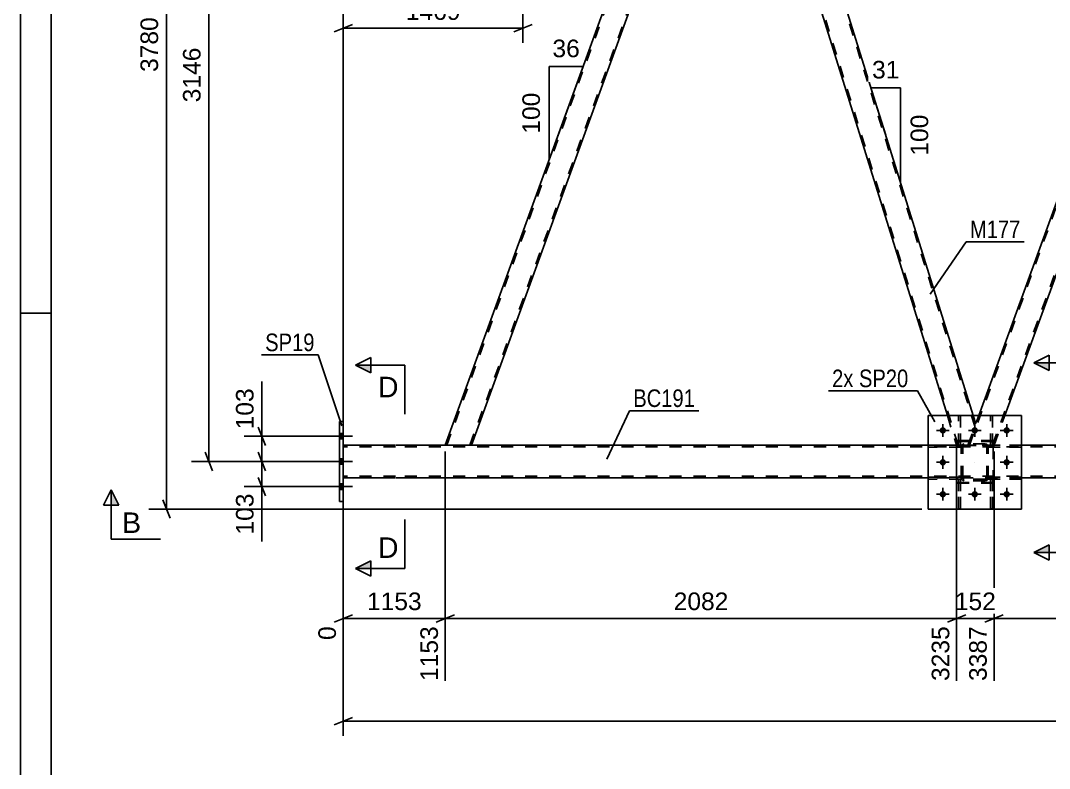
# Model space of a CAD drawing. Header units: millimetres. Extents: x -111 to 730, y -400 to 194.
# Drawn here: x -111.3 to 56.3, y -175.8 to -54.1 of the extents above; entities that cross this region are included whole.
import ezdxf

# ---------------------------------------------------------------- set-up
doc = ezdxf.new("R2010")
doc.units = ezdxf.units.MM
doc.linetypes.add('DXK_LINE_DOT2', pattern=[3.9198, 1.9599, -1.9599])
doc.linetypes.add('DXK_LINE_DOT3', pattern=[5.9187, 2.979, -0.9799, 0.9799, -0.9799])
doc.styles.add('Arial', font='ARIAL.TTF', dxfattribs={"height": 0.2})
doc.styles.add('Arial Narrow', font='ARIALN.TTF', dxfattribs={"height": 0.2})

# ---------------------------------------------------------------- blocks, each defined once
blk = doc.blocks.new('Unknown-203724211-1113')
at = {"color": 5, "linetype": 'Continuous'}
for p, q in [((-111.33, 194.3), (-111.33, -399.7)), ((-106.33, 189.3), (-106.33, -394.7)), ((-106.33, -101.7), (-111.33, -101.7))]:
    blk.add_line(p, q, dxfattribs=at)
blk = doc.blocks.new('Part-203724211-3135 - 2778')
at = {"color": 7, "linetype": 'DXK_LINE_DOT2'}
for p, q in [((51.7, -128.43), (46.3, -128.43)), ((46.3, -128.43), (46.3, -128.75)), ((46.3, -128.75), (51.7, -128.75)), ((46.9, -128.75), (46.9, -128.43)), ((51.7, -128.75), (51.7, -128.43))]:
    blk.add_line(p, q, dxfattribs=at)
blk = doc.blocks.new('Part-203724211-2966 - 2778')
at = {"color": 2, "linetype": 'Continuous'}
for p, q in [((-42.14, -123.22), (1.83, -2.4)), ((-37.89, -123.22), (4.69, -6.25))]:
    blk.add_line(p, q, dxfattribs=at)
at = {"color": 7, "linetype": 'DXK_LINE_DOT2'}
for p, q in [((-41.89, -123.22), (2.23, -2)), ((-38.14, -123.22), (5.98, -2)), ((1.83, -2.4), (1.98, -2)), ((6.23, -2), (1.98, -2)), ((4.69, -6.25), (6.23, -2)), ((-37.89, -123.22), (-42.14, -123.22))]:
    blk.add_line(p, q, dxfattribs=at)
blk = doc.blocks.new('Part-203724211-3111 - 2778')
at = {"color": 2, "linetype": 'Continuous'}
for p, q in [((41.45, -118.4), (41.45, -118.39)), ((41.77, -118.39), (41.45, -118.39)), ((41.77, -118.4), (41.77, -118.39))]:
    blk.add_line(p, q, dxfattribs=at)
at = {"color": 7, "linetype": 'DXK_LINE_DOT2'}
for p, q in [((41.45, -123.24), (41.45, -118.4)), ((41.77, -123.24), (41.77, -118.4)), ((41.45, -122.64), (41.77, -122.64)), ((41.77, -123.24), (41.45, -123.24))]:
    blk.add_line(p, q, dxfattribs=at)
blk = doc.blocks.new('Part-203724211-3011 - 2778')
at = {"color": 2, "linetype": 'Continuous'}
for p, q in [((6.09, -2.4), (4.69, -6.25)), ((43.83, -118.4), (7.68, -2.4)), ((4.69, -6.25), (39.64, -118.4))]:
    blk.add_line(p, q, dxfattribs=at)
at = {"color": 7, "linetype": 'DXK_LINE_DOT2'}
for p, q in [((6.23, -2), (6.09, -2.4)), ((7.55, -2), (6.23, -2)), ((44.12, -120.12), (7.3, -2)), ((7.68, -2.4), (7.55, -2)), ((41.4, -123.23), (4.82, -5.88)), ((39.64, -118.4), (41.15, -123.23)), ((44.25, -119.75), (43.83, -118.4)), ((42.99, -123.23), (44.25, -119.75)), ((41.15, -123.23), (42.99, -123.23))]:
    blk.add_line(p, q, dxfattribs=at)
blk = doc.blocks.new('Part-203724211-3016 - 2778')
at = {"color": 7, "linetype": 'DXK_LINE_DOT2'}
for p, q in [((43.25, -123.22), (87.37, -2)), ((46.99, -123.22), (91.11, -2)), ((86.97, -2.4), (87.11, -2)), ((91.37, -2), (87.11, -2)), ((89.82, -6.25), (91.37, -2)), ((42.99, -123.22), (44.75, -118.4)), ((47.25, -123.22), (49, -118.4)), ((47.25, -123.22), (42.99, -123.22))]:
    blk.add_line(p, q, dxfattribs=at)
at = {"color": 2, "linetype": 'Continuous'}
for p, q in [((44.75, -118.4), (86.97, -2.4)), ((49, -118.4), (89.82, -6.25))]:
    blk.add_line(p, q, dxfattribs=at)
blk = doc.blocks.new('Part-203724211-3061 - 2778')
at = {"color": 2, "linetype": 'Continuous'}
for p, q in [((-59.4, -119.36), (-58.76, -119.36)), ((-59.4, -119.36), (-59.4, -132.36)), ((-58.76, -119.36), (-58.76, -132.36)), ((-59.4, -132.36), (-58.76, -132.36))]:
    blk.add_line(p, q, dxfattribs=at)
blk = doc.blocks.new('Part-203724211-3066 - 2778')
at = {"color": 7, "linetype": 'DXK_LINE_DOT2'}
for p, q in [((36.5, -118.4), (51.7, -118.4)), ((36.5, -118.4), (36.5, -133.6)), ((51.7, -118.4), (51.7, -133.6)), ((36.5, -133.6), (51.7, -133.6))]:
    blk.add_line(p, q, dxfattribs=at)
blk = doc.blocks.new('Part-203724211-3100 - 2778')
at = {"color": 7, "linetype": 'DXK_LINE_DOT2'}
for p, q in [((41.45, -133.59), (41.45, -128.76)), ((41.45, -128.76), (41.77, -128.76)), ((41.77, -128.76), (41.77, -133.59)), ((41.45, -129.36), (41.77, -129.36)), ((41.77, -133.59), (41.45, -133.59))]:
    blk.add_line(p, q, dxfattribs=at)
blk = doc.blocks.new('Part-203724211-3102 - 2778')
at = {"color": 7, "linetype": 'DXK_LINE_DOT2'}
for p, q in [((41.45, -123.24), (41.45, -118.39)), ((41.45, -118.39), (41.77, -118.39)), ((41.77, -118.39), (41.77, -123.24)), ((41.45, -122.64), (41.77, -122.64)), ((41.77, -123.24), (41.45, -123.24))]:
    blk.add_line(p, q, dxfattribs=at)
blk = doc.blocks.new('Part-203724211-3109 - 2778')
at = {"color": 7, "linetype": 'DXK_LINE_DOT2'}
for p, q in [((41.77, -128.76), (41.45, -128.76)), ((41.45, -128.76), (41.45, -133.59)), ((41.77, -133.59), (41.77, -128.76)), ((41.45, -129.36), (41.77, -129.36)), ((41.45, -133.59), (41.77, -133.59))]:
    blk.add_line(p, q, dxfattribs=at)
blk = doc.blocks.new('Part-203724211-3127 - 2778')
at = {"color": 7, "linetype": 'DXK_LINE_DOT2'}
for p, q in [((47.1, -122.46), (41.1, -122.46)), ((41.1, -129.26), (41.1, -122.46)), ((47.1, -129.26), (47.1, -122.46)), ((47.1, -129.26), (41.1, -129.26))]:
    blk.add_line(p, q, dxfattribs=at)
blk = doc.blocks.new('Part-203724211-3128 - 2778')
at = {"color": 7, "linetype": 'DXK_LINE_DOT2'}
for p, q in [((41.9, -123.48), (41.93, -123.29)), ((41.93, -123.29), (41.9, -123.48)), ((41.9, -128.52), (41.9, -123.48)), ((42.14, -123.48), (42.15, -123.38)), ((42.14, -128.52), (42.14, -123.48)), ((42.15, -123.38), (42.21, -123.31)), ((42.19, -123.03), (42.38, -123)), ((42.38, -123), (42.19, -123.03)), ((42.21, -123.31), (42.28, -123.25)), ((42.28, -123.25), (42.38, -123.24)), ((45.82, -123), (42.38, -123)), ((42.38, -123.24), (45.82, -123.24)), ((45.82, -123), (46, -123.03)), ((46, -123.03), (45.82, -123)), ((45.82, -123.24), (45.91, -123.25)), ((45.91, -123.25), (45.99, -123.31)), ((45.99, -123.31), (46.04, -123.38)), ((46.04, -123.38), (46.06, -123.48)), ((46.06, -128.52), (46.06, -123.48)), ((46.26, -123.29), (46.3, -123.48)), ((46.3, -123.48), (46.26, -123.29)), ((46.3, -128.52), (46.3, -123.48)), ((41.93, -128.7), (41.9, -128.52)), ((41.9, -128.52), (41.93, -128.7)), ((42.15, -128.61), (42.14, -128.52)), ((42.21, -128.69), (42.15, -128.61)), ((42.38, -129), (42.19, -128.96)), ((42.19, -128.96), (42.38, -129)), ((42.28, -128.74), (42.21, -128.69)), ((42.38, -128.76), (42.28, -128.74)), ((45.82, -128.76), (42.38, -128.76)), ((45.82, -129), (42.38, -129)), ((45.91, -128.74), (45.82, -128.76)), ((46, -128.96), (45.82, -129)), ((45.82, -129), (46, -128.96)), ((45.99, -128.69), (45.91, -128.74)), ((46.04, -128.61), (45.99, -128.69)), ((46.06, -128.52), (46.04, -128.61)), ((46.3, -128.52), (46.26, -128.7)), ((46.26, -128.7), (46.3, -128.52))]:
    blk.add_line(p, q, dxfattribs=at)
at = {"color": 7, "linetype": 'DXK_LINE_DOT3'}
blk.add_line((44.1, -126), (44.1, -126), dxfattribs=at)
at = {"color": 7, "linetype": 'DXK_LINE_DOT2'}
for centre, start, end in [((42.38, -123.48), 112.5, 157.5), ((42.38, -123.48), 112.5, 157.5), ((45.82, -123.48), 22.5, 67.5), ((45.82, -123.48), 22.5, 67.5), ((42.38, -128.52), 202.5, 247.5), ((42.38, -128.52), 202.5, 247.5), ((45.82, -128.52), 292.5, 337.5), ((45.82, -128.52), 292.5, 337.5)]:
    blk.add_arc(centre, 0.48, start, end, dxfattribs=at)
blk = doc.blocks.new('Part-203724211-3130 - 2778')
at = {"color": 7, "linetype": 'DXK_LINE_DOT2'}
for p, q in [((46.65, -133.59), (46.65, -128.76)), ((46.65, -128.76), (46.97, -128.76)), ((46.97, -128.76), (46.97, -133.59)), ((46.65, -129.36), (46.97, -129.36)), ((46.97, -133.59), (46.65, -133.59))]:
    blk.add_line(p, q, dxfattribs=at)
blk = doc.blocks.new('Part-203724211-3132 - 2778')
at = {"color": 7, "linetype": 'DXK_LINE_DOT2'}
for p, q in [((46.65, -123.24), (46.65, -118.39)), ((46.65, -118.39), (46.97, -118.39)), ((46.97, -118.39), (46.97, -123.24)), ((46.65, -122.64), (46.97, -122.64)), ((46.97, -123.24), (46.65, -123.24))]:
    blk.add_line(p, q, dxfattribs=at)
blk = doc.blocks.new('Part-203724211-3133 - 2778')
at = {"color": 7, "linetype": 'DXK_LINE_DOT2'}
for p, q in [((41.9, -128.43), (36.5, -128.43)), ((36.5, -128.43), (36.5, -128.75)), ((41.9, -128.75), (36.5, -128.75)), ((41.3, -128.75), (41.3, -128.43)), ((41.9, -128.75), (41.9, -128.43))]:
    blk.add_line(p, q, dxfattribs=at)
blk = doc.blocks.new('Part-203724211-3134 - 2778')
at = {"color": 7, "linetype": 'DXK_LINE_DOT2'}
for p, q in [((41.9, -123.23), (36.5, -123.23)), ((36.5, -123.23), (36.5, -123.55)), ((41.9, -123.55), (36.5, -123.55)), ((41.3, -123.55), (41.3, -123.23)), ((41.9, -123.55), (41.9, -123.23))]:
    blk.add_line(p, q, dxfattribs=at)
blk = doc.blocks.new('Part-203724211-3136 - 2778')
at = {"color": 7, "linetype": 'DXK_LINE_DOT2'}
for p, q in [((51.7, -123.23), (46.3, -123.23)), ((46.3, -123.23), (46.3, -123.55)), ((46.3, -123.55), (51.7, -123.55)), ((46.9, -123.55), (46.9, -123.23)), ((51.7, -123.55), (51.7, -123.23))]:
    blk.add_line(p, q, dxfattribs=at)
blk = doc.blocks.new('Part-203724211-3137 - 2778')
at = {"color": 7, "linetype": 'DXK_LINE_DOT2'}
for p, q in [((41.9, -123.48), (41.93, -123.29)), ((41.93, -123.29), (41.9, -123.48)), ((41.9, -128.52), (41.9, -123.48)), ((42.14, -123.48), (42.15, -123.38)), ((42.14, -128.52), (42.14, -123.48)), ((42.15, -123.38), (42.21, -123.31)), ((42.19, -123.03), (42.38, -123)), ((42.38, -123), (42.19, -123.03)), ((42.21, -123.31), (42.28, -123.25)), ((42.28, -123.25), (42.38, -123.24)), ((45.82, -123), (42.38, -123)), ((42.38, -123.24), (45.82, -123.24)), ((45.82, -123), (46, -123.03)), ((46, -123.03), (45.82, -123)), ((45.82, -123.24), (45.91, -123.25)), ((45.91, -123.25), (45.99, -123.31)), ((45.99, -123.31), (46.04, -123.38)), ((46.04, -123.38), (46.06, -123.48)), ((46.06, -128.52), (46.06, -123.48)), ((46.26, -123.29), (46.3, -123.48)), ((46.3, -123.48), (46.26, -123.29)), ((46.3, -128.52), (46.3, -123.48)), ((41.93, -128.7), (41.9, -128.52)), ((41.9, -128.52), (41.93, -128.7)), ((42.15, -128.61), (42.14, -128.52)), ((42.21, -128.69), (42.15, -128.61)), ((42.38, -129), (42.19, -128.96)), ((42.19, -128.96), (42.38, -129)), ((42.28, -128.74), (42.21, -128.69)), ((42.38, -128.76), (42.28, -128.74)), ((45.82, -128.76), (42.38, -128.76)), ((45.82, -129), (42.38, -129)), ((45.91, -128.74), (45.82, -128.76)), ((46, -128.96), (45.82, -129)), ((45.82, -129), (46, -128.96)), ((45.99, -128.69), (45.91, -128.74)), ((46.04, -128.61), (45.99, -128.69)), ((46.06, -128.52), (46.04, -128.61)), ((46.3, -128.52), (46.26, -128.7)), ((46.26, -128.7), (46.3, -128.52))]:
    blk.add_line(p, q, dxfattribs=at)
at = {"color": 7, "linetype": 'DXK_LINE_DOT3'}
blk.add_line((44.1, -126), (44.1, -126), dxfattribs=at)
at = {"color": 7, "linetype": 'DXK_LINE_DOT2'}
for centre, start, end in [((42.38, -123.48), 112.5, 157.5), ((42.38, -123.48), 112.5, 157.5), ((45.82, -123.48), 22.5, 67.5), ((45.82, -123.48), 22.5, 67.5), ((42.38, -128.52), 202.5, 247.5), ((42.38, -128.52), 202.5, 247.5), ((45.82, -128.52), 292.5, 337.5), ((45.82, -128.52), 292.5, 337.5)]:
    blk.add_arc(centre, 0.48, start, end, dxfattribs=at)
blk = doc.blocks.new('Part-203724211-3139 - 2778')
at = {"color": 7, "linetype": 'DXK_LINE_DOT2'}
for p, q in [((46.97, -128.76), (46.65, -128.76)), ((46.65, -128.76), (46.65, -133.59)), ((46.97, -133.59), (46.97, -128.76)), ((46.65, -129.36), (46.97, -129.36)), ((46.65, -133.59), (46.97, -133.59))]:
    blk.add_line(p, q, dxfattribs=at)
blk = doc.blocks.new('Part-203724211-3141 - 2778')
at = {"color": 2, "linetype": 'Continuous'}
for p, q in [((46.65, -118.4), (46.65, -118.39)), ((46.97, -118.39), (46.65, -118.39)), ((46.97, -118.4), (46.97, -118.39))]:
    blk.add_line(p, q, dxfattribs=at)
at = {"color": 7, "linetype": 'DXK_LINE_DOT2'}
for p, q in [((46.65, -123.24), (46.65, -118.4)), ((46.97, -123.24), (46.97, -118.4)), ((46.65, -122.64), (46.97, -122.64)), ((46.97, -123.24), (46.65, -123.24))]:
    blk.add_line(p, q, dxfattribs=at)
blk = doc.blocks.new('Part-203724211-3142 - 2778')
at = {"color": 7, "linetype": 'DXK_LINE_DOT2'}
for p, q in [((41.9, -128.43), (36.5, -128.43)), ((36.5, -128.75), (36.5, -128.43)), ((41.9, -128.75), (36.5, -128.75)), ((41.3, -128.75), (41.3, -128.43)), ((41.9, -128.43), (41.9, -128.75))]:
    blk.add_line(p, q, dxfattribs=at)
blk = doc.blocks.new('Part-203724211-3143 - 2778')
at = {"color": 7, "linetype": 'DXK_LINE_DOT2'}
for p, q in [((41.9, -123.23), (36.5, -123.23)), ((36.5, -123.55), (36.5, -123.23)), ((41.9, -123.55), (36.5, -123.55)), ((41.3, -123.55), (41.3, -123.23)), ((41.9, -123.23), (41.9, -123.55))]:
    blk.add_line(p, q, dxfattribs=at)
blk = doc.blocks.new('Part-203724211-3144 - 2778')
at = {"color": 7, "linetype": 'DXK_LINE_DOT2'}
for p, q in [((46.3, -128.75), (46.3, -128.43)), ((46.3, -128.43), (51.7, -128.43)), ((51.7, -128.75), (46.3, -128.75)), ((46.9, -128.75), (46.9, -128.43)), ((51.7, -128.43), (51.7, -128.75))]:
    blk.add_line(p, q, dxfattribs=at)
blk = doc.blocks.new('Part-203724211-3145 - 2778')
at = {"color": 7, "linetype": 'DXK_LINE_DOT2'}
for p, q in [((46.3, -123.55), (46.3, -123.23)), ((46.3, -123.23), (51.7, -123.23)), ((51.7, -123.55), (46.3, -123.55)), ((46.9, -123.55), (46.9, -123.23)), ((51.7, -123.23), (51.7, -123.55))]:
    blk.add_line(p, q, dxfattribs=at)
blk = doc.blocks.new('Part-203724211-3155 - 2778')
at = {"color": 2, "linetype": 'Continuous'}
for p, q in [((51.7, -118.4), (36.5, -118.4)), ((36.5, -118.4), (36.5, -133.6)), ((51.7, -118.4), (51.7, -133.6)), ((51.7, -133.6), (36.5, -133.6))]:
    blk.add_line(p, q, dxfattribs=at)
blk = doc.blocks.new('Part-203724211-3366 - 2778')
at = {"color": 7, "linetype": 'DXK_LINE_DOT2'}
for p, q in [((47.1, -122.59), (41.1, -122.59)), ((41.1, -129.39), (41.1, -122.59)), ((47.1, -129.39), (47.1, -122.59)), ((47.1, -129.39), (41.1, -129.39))]:
    blk.add_line(p, q, dxfattribs=at)
blk = doc.blocks.new('Part-203724211-3365 - 2778')
at = {"color": 2, "linetype": 'Continuous'}
for p, q in [((-50.24, -123.22), (-58.76, -123.22)), ((36.5, -123.22), (-50.14, -123.22)), ((206.76, -123.22), (51.7, -123.22)), ((-50.24, -128.5), (-58.76, -128.5)), ((36.5, -128.5), (-50.14, -128.5)), ((206.76, -128.5), (51.7, -128.5))]:
    blk.add_line(p, q, dxfattribs=at)
at = {"color": 7, "linetype": 'DXK_LINE_DOT2'}
for p, q in [((-58.76, -128.5), (-58.76, -123.22)), ((-50.24, -123.46), (-58.76, -123.46)), ((623.52, -123.46), (-50.14, -123.46)), ((51.7, -123.22), (36.5, -123.22)), ((-50.24, -128.26), (-58.76, -128.26)), ((623.52, -128.26), (-50.14, -128.26)), ((51.7, -128.5), (36.5, -128.5))]:
    blk.add_line(p, q, dxfattribs=at)
blk = doc.blocks.new('Bolt-203724211-3369 - 2778')
at = {"linetype": 'Continuous'}
for points in [[(-58.76, -122.2), (-58.76, -121.32), (-59.4, -121.32), (-59.4, -122.2)], [(-58.76, -122.2), (-58.76, -121.32), (-59.4, -121.32), (-59.4, -122.2)], [(-58.76, -122.2), (-58.76, -121.32), (-59.4, -121.32), (-59.4, -122.2)], [(-58.76, -126.32), (-58.76, -125.44), (-59.4, -125.44), (-59.4, -126.32)], [(-58.76, -126.32), (-58.76, -125.44), (-59.4, -125.44), (-59.4, -126.32)], [(-58.76, -130.4), (-58.76, -129.52), (-59.4, -129.52), (-59.4, -130.4)], [(-58.76, -130.4), (-58.76, -129.52), (-59.4, -129.52), (-59.4, -130.4)], [(-58.76, -130.4), (-58.76, -129.52), (-59.4, -129.52), (-59.4, -130.4)]]:
    blk.add_hatch(color=1, dxfattribs=at).paths.add_polyline_path(points)
at = {"color": 1, "linetype": 'Continuous'}
for p, q in [((-60.56, -121.76), (-57.24, -121.76)), ((-60.56, -121.76), (-57.24, -121.76)), ((-60.56, -121.76), (-57.24, -121.76)), ((-59.4, -121.32), (-58.76, -121.32)), ((-59.4, -121.32), (-58.76, -121.32)), ((-59.4, -121.32), (-58.76, -121.32)), ((-59.4, -122.2), (-58.76, -122.2)), ((-59.4, -122.2), (-58.76, -122.2)), ((-59.4, -122.2), (-58.76, -122.2)), ((-59.4, -125.44), (-58.76, -125.44)), ((-59.4, -125.44), (-58.76, -125.44)), ((-60.56, -125.88), (-57.24, -125.88)), ((-60.56, -125.88), (-57.24, -125.88)), ((-59.4, -126.32), (-58.76, -126.32)), ((-59.4, -126.32), (-58.76, -126.32)), ((-60.56, -129.96), (-57.24, -129.96)), ((-60.56, -129.96), (-57.24, -129.96)), ((-60.56, -129.96), (-57.24, -129.96)), ((-59.4, -129.52), (-58.76, -129.52)), ((-59.4, -129.52), (-58.76, -129.52)), ((-59.4, -129.52), (-58.76, -129.52)), ((-59.4, -130.4), (-58.76, -130.4)), ((-59.4, -130.4), (-58.76, -130.4)), ((-59.4, -130.4), (-58.76, -130.4))]:
    blk.add_line(p, q, dxfattribs=at)
blk = doc.blocks.new('Bolt-203724211-3370 - 2778')
at = {"color": 1, "linetype": 'Continuous'}
for p, q in [((38.9, -119.76), (38.9, -120.45)), ((44.1, -119.76), (44.1, -120.45)), ((49.3, -119.76), (49.3, -120.45)), ((37.86, -120.8), (38.55, -120.8)), ((38.9, -121.84), (38.9, -121.14)), ((39.94, -120.8), (39.24, -120.8)), ((43.06, -120.8), (43.75, -120.8)), ((44.1, -121.84), (44.1, -121.14)), ((45.14, -120.8), (44.44, -120.8)), ((48.26, -120.8), (48.95, -120.8)), ((49.3, -121.84), (49.3, -121.14)), ((50.34, -120.8), (49.64, -120.8)), ((38.9, -124.96), (38.9, -125.65)), ((49.3, -124.96), (49.3, -125.65)), ((37.86, -126), (38.55, -126)), ((38.9, -127.04), (38.9, -126.34)), ((39.94, -126), (39.24, -126)), ((48.26, -126), (48.95, -126)), ((49.3, -127.04), (49.3, -126.34)), ((50.34, -126), (49.64, -126)), ((38.9, -130.16), (38.9, -130.85)), ((44.1, -130.16), (44.1, -130.85)), ((49.3, -130.16), (49.3, -130.85)), ((37.86, -131.2), (38.55, -131.2)), ((38.9, -132.24), (38.9, -131.54)), ((39.94, -131.2), (39.24, -131.2)), ((43.06, -131.2), (43.75, -131.2)), ((44.1, -132.24), (44.1, -131.54)), ((45.14, -131.2), (44.44, -131.2)), ((48.26, -131.2), (48.95, -131.2)), ((49.3, -132.24), (49.3, -131.54)), ((50.34, -131.2), (49.64, -131.2))]:
    blk.add_line(p, q, dxfattribs=at)
blk = doc.blocks.new('Bolt-203724211-3376 - 2778')
at = {"linetype": 'Continuous'}
for points in [[(39.42, -120.8, -1), (38.38, -120.8, -1)], [(44.62, -120.8, -1), (43.58, -120.8, -1)], [(49.82, -120.8, -1), (48.78, -120.8, -1)], [(39.42, -126, -1), (38.38, -126, -1)], [(49.82, -126, -1), (48.78, -126, -1)], [(39.42, -131.2, -1), (38.38, -131.2, -1)], [(44.62, -131.2, -1), (43.58, -131.2, -1)], [(49.82, -131.2, -1), (48.78, -131.2, -1)]]:
    blk.add_hatch(color=1, dxfattribs=at).paths.add_polyline_path(points)
at = {"color": 1, "linetype": 'Continuous'}
for p, q in [((38.9, -119.76), (38.9, -121.84)), ((44.1, -119.76), (44.1, -121.84)), ((49.3, -119.76), (49.3, -121.84)), ((39.94, -120.8), (37.86, -120.8)), ((45.14, -120.8), (43.06, -120.8)), ((50.34, -120.8), (48.26, -120.8)), ((38.9, -124.96), (38.9, -127.04)), ((49.3, -124.96), (49.3, -127.04)), ((39.94, -126), (37.86, -126)), ((50.34, -126), (48.26, -126)), ((38.9, -130.16), (38.9, -132.24)), ((44.1, -130.16), (44.1, -132.24)), ((49.3, -130.16), (49.3, -132.24)), ((39.94, -131.2), (37.86, -131.2)), ((45.14, -131.2), (43.06, -131.2)), ((50.34, -131.2), (48.26, -131.2))]:
    blk.add_line(p, q, dxfattribs=at)
blk = doc.blocks.new('StraightDimension-203724211-4223 - 2778')
at = {"color": 7, "linetype": 'Continuous'}
for p, q in [((-29.49, -3), (-29.49, -57.71)), ((-58.76, -122.22), (-58.76, -52.46)), ((-57.26, -54.71), (-60.26, -55.91)), ((-30.99, -55.91), (-27.99, -54.71)), ((-58.76, -55.31), (-29.49, -55.31))]:
    blk.add_line(p, q, dxfattribs=at)
at = {"color": 0}
blk.add_wipeout([(-39.08, -54.56), (-39.08, -50.36), (-49.17, -50.36), (-49.17, -54.56)], dxfattribs=at)
at = {"color": 3, "style": 'Arial'}
blk.add_text('1469', height=2.865, dxfattribs=at).set_placement((-48.57, -53.96))
blk = doc.blocks.new('AngleDimension-203724211-12715 - 2778')
at = {"color": 7, "linetype": 'Continuous'}
for p, q in [((29.59, -72.72), (27.19, -65)), ((32.01, -65), (27.19, -65)), ((32.01, -80.46), (27.19, -65)), ((32.01, -80.46), (32.01, -65))]:
    blk.add_line(p, q, dxfattribs=at)
at = {"color": 0}
for points in [[(32.42, -64.1), (32.42, -59.9), (26.77, -59.9), (26.77, -64.1)], [(37.11, -68.79), (32.91, -68.79), (32.91, -76.67), (37.11, -76.67)]]:
    blk.add_wipeout(points, dxfattribs=at)
at = {"color": 3, "style": 'Arial'}
blk.add_text('31', height=2.865, dxfattribs=at).set_placement((27.37, -63.5))
blk.add_text('100', height=2.865, rotation=90.0002, dxfattribs=at).set_placement((36.51, -76.07))
blk = doc.blocks.new('StraightDimension-203724211-3660 - 2778')
at = {"color": 7, "linetype": 'Continuous'}
for p, q in [((-42.14, -124.22), (-42.14, -161.6)), ((-58.76, -129.5), (-58.76, -154.93)), ((-57.26, -150.81), (-60.26, -152.01)), ((-43.64, -152.01), (-40.64, -150.81)), ((-58.76, -151.41), (-42.14, -151.41))]:
    blk.add_line(p, q, dxfattribs=at)
at = {"color": 0}
blk.add_wipeout([(-45.41, -150.66), (-45.41, -146.46), (-55.5, -146.46), (-55.5, -150.66)], dxfattribs=at)
at = {"color": 0, "linetype": 'Continuous'}
for points in [[(-59.36, -152.11), (-63.56, -152.11), (-63.56, -155.53), (-59.36, -155.53)], [(-42.74, -152.11), (-46.94, -152.11), (-46.94, -162.2), (-42.74, -162.2)]]:
    blk.add_wipeout(points, dxfattribs=at)
at = {"color": 3, "style": 'Arial'}
blk.add_text('1153', height=2.865, dxfattribs=at).set_placement((-54.9, -150.06))
at = {"color": 3, "linetype": 'Continuous', "style": 'Arial'}
for s, height, p in [('0', 2.87, (-59.96, -154.93)), ('1153', 2.865, (-43.34, -161.6))]:
    blk.add_text(s, height=height, rotation=90.0002, dxfattribs=at).set_placement(p)
blk = doc.blocks.new('StraightDimension-203724211-4308 - 2778')
at = {"color": 7, "linetype": 'Continuous'}
for p, q in [((-72.63, -120.26), (-71.43, -123.26)), ((-60.4, -121.76), (-74.88, -121.76)), ((-72.03, -125.86), (-72.03, -121.76)), ((-71.43, -127.36), (-72.63, -124.36)), ((-60.08, -125.86), (-74.88, -125.86))]:
    blk.add_line(p, q, dxfattribs=at)
at = {"color": 0}
blk.add_wipeout([(-72.78, -113.36), (-76.98, -113.36), (-76.98, -121.23), (-72.78, -121.23)], dxfattribs=at)
at = {"color": 7, "linetype": 'Continuous'}
blk.add_line((-72.03, -121.76), (-72.03, -112.84), dxfattribs=at)
blk.add_line((-72.03, -121.76), (-72.03, -112.84), dxfattribs=at)
at = {"color": 3, "style": 'Arial'}
blk.add_text('103', height=2.865, rotation=90.0002, dxfattribs=at).set_placement((-73.38, -120.63))
blk = doc.blocks.new('StraightDimension-203724211-4318 - 2778')
at = {"color": 7, "linetype": 'Continuous'}
for p, q in [((-72.63, -124.36), (-71.43, -127.36)), ((-60.08, -125.86), (-74.88, -125.86)), ((-72.03, -129.96), (-72.03, -125.86)), ((-71.43, -131.46), (-72.63, -128.46)), ((-60.4, -129.96), (-74.88, -129.96))]:
    blk.add_line(p, q, dxfattribs=at)
at = {"color": 0}
blk.add_wipeout([(-72.78, -130.49), (-76.98, -130.49), (-76.98, -138.36), (-72.78, -138.36)], dxfattribs=at)
at = {"color": 7, "linetype": 'Continuous'}
blk.add_line((-72.03, -129.96), (-72.03, -138.88), dxfattribs=at)
blk.add_line((-72.03, -129.96), (-72.03, -138.88), dxfattribs=at)
at = {"color": 3, "style": 'Arial'}
blk.add_text('103', height=2.865, rotation=90.0002, dxfattribs=at).set_placement((-73.38, -137.76))
blk = doc.blocks.new('AngleDimension-203724211-3387 - 2778')
at = {"color": 7, "linetype": 'Continuous'}
for p, q in [((-25.23, -61.54), (-19.69, -61.54)), ((-25.23, -76.76), (-19.69, -61.54)), ((-25.23, -76.76), (-25.23, -61.54)), ((-22.52, -69.3), (-19.69, -61.54))]:
    blk.add_line(p, q, dxfattribs=at)
at = {"color": 0}
for points in [[(-19.64, -60.64), (-19.64, -56.44), (-25.29, -56.44), (-25.29, -60.64)], [(-26.13, -65.22), (-30.33, -65.22), (-30.33, -73.09), (-26.13, -73.09)]]:
    blk.add_wipeout(points, dxfattribs=at)
at = {"color": 3, "style": 'Arial'}
blk.add_text('36', height=2.865, dxfattribs=at).set_placement((-24.69, -60.04))
blk.add_text('100', height=2.865, rotation=90.0002, dxfattribs=at).set_placement((-26.73, -72.49))
blk = doc.blocks.new('StraightDimension-203724211-4608 - 2778')
at = {"color": 7, "linetype": 'Continuous'}
for p, q in [((-86.98, 16.1), (-88.18, 19.1)), ((-27.5, 17.6), (-90.43, 17.6)), ((-87.58, -133.6), (-87.58, 17.6)), ((-88.18, -132.1), (-86.98, -135.1)), ((35.5, -133.6), (-90.43, -133.6))]:
    blk.add_line(p, q, dxfattribs=at)
at = {"color": 0}
blk.add_wipeout([(-88.33, -52.95), (-92.53, -52.95), (-92.53, -63.04), (-88.33, -63.04)], dxfattribs=at)
at = {"color": 3, "style": 'Arial'}
blk.add_text('3780', height=2.865, rotation=90.0002, dxfattribs=at).set_placement((-88.93, -62.44))
blk = doc.blocks.new('StraightDimension-203724211-3609 - 2778')
at = {"color": 7, "linetype": 'Continuous'}
for p, q in [((47.25, -124.22), (47.25, -161.6)), ((126.28, -124.22), (126.28, -161.6)), ((48.75, -150.81), (45.75, -152.01)), ((124.78, -152.01), (127.78, -150.81)), ((47.25, -151.41), (126.28, -151.41))]:
    blk.add_line(p, q, dxfattribs=at)
at = {"color": 0}
blk.add_wipeout([(91.81, -150.66), (91.81, -146.46), (81.72, -146.46), (81.72, -150.66)], dxfattribs=at)
at = {"color": 0, "linetype": 'Continuous'}
blk.add_wipeout([(125.68, -152.11), (121.48, -152.11), (121.48, -162.2), (125.68, -162.2)], dxfattribs=at)
at = {"color": 3, "style": 'Arial'}
blk.add_text('1976', height=2.865, dxfattribs=at).set_placement((82.32, -150.06))
at = {"color": 3, "linetype": 'Continuous', "style": 'Arial'}
blk.add_text('5363', height=2.865, rotation=90.0002, dxfattribs=at).set_placement((125.08, -161.6))
blk = doc.blocks.new('StraightDimension-203724211-3627 - 2778')
at = {"color": 7, "linetype": 'Continuous'}
for p, q in [((41.15, -124.23), (41.15, -161.6)), ((47.25, -124.22), (47.25, -161.6)), ((39.65, -152.01), (42.65, -150.81)), ((48.75, -150.81), (45.75, -152.01)), ((41.15, -151.41), (47.25, -151.41))]:
    blk.add_line(p, q, dxfattribs=at)
at = {"color": 0}
blk.add_wipeout([(48.13, -150.66), (48.13, -146.46), (40.26, -146.46), (40.26, -150.66)], dxfattribs=at)
at = {"color": 0, "linetype": 'Continuous'}
blk.add_wipeout([(46.65, -152.11), (42.45, -152.11), (42.45, -162.2), (46.65, -162.2)], dxfattribs=at)
at = {"color": 3, "style": 'Arial'}
blk.add_text('152', height=2.865, dxfattribs=at).set_placement((40.86, -150.06))
at = {"color": 3, "linetype": 'Continuous', "style": 'Arial'}
blk.add_text('3387', height=2.865, rotation=90.0002, dxfattribs=at).set_placement((46.05, -161.6))
blk = doc.blocks.new('StraightDimension-203724211-3645 - 2778')
at = {"color": 7, "linetype": 'Continuous'}
for p, q in [((-42.14, -124.22), (-42.14, -161.6)), ((41.15, -124.23), (41.15, -161.6)), ((-40.64, -150.81), (-43.64, -152.01)), ((39.65, -152.01), (42.65, -150.81)), ((-42.14, -151.41), (41.15, -151.41))]:
    blk.add_line(p, q, dxfattribs=at)
at = {"color": 0}
blk.add_wipeout([(4.55, -150.66), (4.55, -146.46), (-5.54, -146.46), (-5.54, -150.66)], dxfattribs=at)
at = {"color": 0, "linetype": 'Continuous'}
blk.add_wipeout([(40.55, -152.11), (36.35, -152.11), (36.35, -162.2), (40.55, -162.2)], dxfattribs=at)
at = {"color": 3, "style": 'Arial'}
blk.add_text('2082', height=2.865, dxfattribs=at).set_placement((-4.94, -150.06))
at = {"color": 3, "linetype": 'Continuous', "style": 'Arial'}
blk.add_text('3235', height=2.865, rotation=90.0002, dxfattribs=at).set_placement((39.95, -161.6))
blk = doc.blocks.new('StraightDimension-203724211-3818 - 2778')
at = {"color": 7, "linetype": 'Continuous'}
for p, q in [((-58.76, -133.36), (-58.76, -170.52)), ((-57.26, -167.52), (-60.26, -168.72)), ((-58.76, -168.12), (667.81, -168.12))]:
    blk.add_line(p, q, dxfattribs=at)
blk = doc.blocks.new('StraightDimension-203724211-4569 - 2778')
at = {"color": 7, "linetype": 'Continuous'}
for p, q in [((-80.06, -1.5), (-81.26, 1.5)), ((-31.13, 0), (-83.51, 0)), ((-80.66, -125.86), (-80.66, 0)), ((-81.26, -124.36), (-80.06, -127.36)), ((-60.4, -125.86), (-83.51, -125.86))]:
    blk.add_line(p, q, dxfattribs=at)
at = {"color": 0}
blk.add_wipeout([(-81.41, -57.88), (-85.61, -57.88), (-85.61, -67.98), (-81.41, -67.98)], dxfattribs=at)
at = {"color": 3, "style": 'Arial'}
blk.add_text('3146', height=2.865, rotation=90.0002, dxfattribs=at).set_placement((-82.01, -67.38))
blk = doc.blocks.new('SectionMark-203724211-4625 - 2778')
at = {"linetype": 'Continuous'}
for points in [[(56.2, -109.78), (56.2, -111.03), (53.7, -109.78)], [(56.2, -139.44), (56.2, -140.69), (53.7, -140.69)]]:
    blk.add_hatch(color=6, dxfattribs=at).paths.add_polyline_path(points)
at = {"color": 6, "linetype": 'Continuous'}
for p, q in [((53.7, -109.78), (56.2, -108.53)), ((56.2, -111.03), (56.2, -108.53)), ((61.7, -109.78), (53.7, -109.78)), ((53.7, -109.78), (56.2, -111.03)), ((61.7, -109.78), (61.7, -117.78)), ((61.7, -140.69), (61.7, -132.69)), ((53.7, -140.69), (56.2, -139.44)), ((61.7, -140.69), (53.7, -140.69)), ((56.2, -141.94), (53.7, -140.69)), ((56.2, -139.44), (56.2, -141.94))]:
    blk.add_line(p, q, dxfattribs=at)
at = {"color": 0, "linetype": 'Continuous'}
for points in [[(60.7, -115.03), (60.7, -111.53), (57.59, -111.53), (57.59, -115.03)], [(60.7, -138.94), (60.7, -135.44), (57.59, -135.44), (57.59, -138.94)]]:
    blk.add_wipeout(points, dxfattribs=at)
at = {"color": 3, "linetype": 'Continuous', "style": 'Arial'}
for p in [(57.59, -115.03), (57.59, -138.94)]:
    blk.add_text('E', height=3.34, dxfattribs=at).set_placement(p)
blk = doc.blocks.new('MarkSet-203724211-4717 - 2778')
at = {"color": 30, "linetype": 'Continuous'}
blk.add_line((37.61, -119.42), (34.78, -114.36), dxfattribs=at)
at = {"color": 0}
for points in [[(24.34, -113.76), (24.34, -110.76), (20.86, -110.76), (20.86, -113.76)], [(33.28, -113.76), (33.28, -110.76), (25.24, -110.76), (25.24, -113.76)]]:
    blk.add_wipeout(points, dxfattribs=at)
for points in [[(24.34, -113.76), (24.34, -110.76), (20.86, -110.76), (20.86, -113.76)], [(33.28, -113.76), (33.28, -110.76), (25.24, -110.76), (25.24, -113.76)]]:
    blk.add_wipeout(points, dxfattribs=at)
at = {"color": 30, "linetype": 'Continuous'}
blk.add_line((20.26, -114.36), (34.78, -114.36), dxfattribs=at)
at = {"color": 3, "style": 'Arial Narrow'}
for s, p in [('2x', (20.86, -113.76)), ('SP20', (25.24, -113.76))]:
    blk.add_text(s, height=2.863, dxfattribs=at).set_placement(p)
blk = doc.blocks.new('Mark-203724211-3007 - 2778')
at = {"color": 0}
blk.add_wipeout([(51.54, -89.5), (51.54, -86.5), (43.31, -86.5), (43.31, -89.5)], dxfattribs=at)
blk.add_wipeout([(51.54, -89.5), (51.54, -86.5), (43.31, -86.5), (43.31, -89.5)], dxfattribs=at)
at = {"color": 30, "linetype": 'Continuous'}
for p, q in [((36.82, -98.6), (42.71, -90.1)), ((42.71, -90.1), (52.14, -90.1))]:
    blk.add_line(p, q, dxfattribs=at)
at = {"color": 3, "style": 'Arial Narrow'}
blk.add_text('M177', height=2.863, dxfattribs=at).set_placement((43.31, -89.5))
blk = doc.blocks.new('Mark-203724211-3057 - 2778')
at = {"color": 0}
blk.add_wipeout([(-63.44, -107.9), (-63.44, -104.9), (-71.48, -104.9), (-71.48, -107.9)], dxfattribs=at)
blk.add_wipeout([(-63.44, -107.9), (-63.44, -104.9), (-71.48, -104.9), (-71.48, -107.9)], dxfattribs=at)
at = {"color": 30, "linetype": 'Continuous'}
for p in [(-72.08, -108.5), (-58.97, -120.07)]:
    blk.add_line(p, (-62.84, -108.5), dxfattribs=at)
at = {"color": 3, "style": 'Arial Narrow'}
blk.add_text('SP19', height=2.863, dxfattribs=at).set_placement((-71.48, -107.9))
blk = doc.blocks.new('Mark-203724211-3361 - 2778')
at = {"color": 0}
blk.add_wipeout([(-1.47, -116.99), (-1.47, -113.99), (-11.52, -113.99), (-11.52, -116.99)], dxfattribs=at)
blk.add_wipeout([(-1.47, -116.99), (-1.47, -113.99), (-11.52, -113.99), (-11.52, -116.99)], dxfattribs=at)
at = {"color": 30, "linetype": 'Continuous'}
for p, q in [((-15.84, -125.51), (-12.12, -117.59)), ((-12.12, -117.59), (-0.87, -117.59))]:
    blk.add_line(p, q, dxfattribs=at)
at = {"color": 3, "style": 'Arial Narrow'}
blk.add_text('BC191', height=2.863, dxfattribs=at).set_placement((-11.52, -116.99))
blk = doc.blocks.new('SectionMark-203724211-4623 - 2778')
at = {"linetype": 'Continuous'}
for points in [[(-54.26, -110.16), (-54.26, -111.41), (-56.76, -110.16)], [(-54.26, -142.06), (-54.26, -143.31), (-56.76, -143.31)]]:
    blk.add_hatch(color=6, dxfattribs=at).paths.add_polyline_path(points)
at = {"color": 6, "linetype": 'Continuous'}
for p, q in [((-56.76, -110.16), (-54.26, -108.91)), ((-54.26, -111.41), (-54.26, -108.91)), ((-48.76, -110.16), (-56.76, -110.16)), ((-56.76, -110.16), (-54.26, -111.41)), ((-48.76, -110.16), (-48.76, -118.16)), ((-48.76, -143.31), (-48.76, -135.31)), ((-56.76, -143.31), (-54.26, -142.06)), ((-54.26, -142.06), (-54.26, -144.56)), ((-48.76, -143.31), (-56.76, -143.31)), ((-54.26, -144.56), (-56.76, -143.31))]:
    blk.add_line(p, q, dxfattribs=at)
at = {"color": 0, "linetype": 'Continuous'}
for points in [[(-49.76, -115.41), (-49.76, -111.91), (-53.13, -111.91), (-53.13, -115.41)], [(-49.76, -141.56), (-49.76, -138.06), (-53.13, -138.06), (-53.13, -141.56)]]:
    blk.add_wipeout(points, dxfattribs=at)
at = {"color": 3, "linetype": 'Continuous', "style": 'Arial'}
for p in [(-53.13, -115.41), (-53.13, -141.56)]:
    blk.add_text('D', height=3.34, dxfattribs=at).set_placement(p)
blk = doc.blocks.new('SectionMark-203724211-4627 - 2778')
at = {"linetype": 'Continuous'}
blk.add_hatch(color=6, dxfattribs=at).paths.add_polyline_path([(-95.3, -133), (-96.55, -133), (-96.55, -130.5)])
at = {"color": 6, "linetype": 'Continuous'}
for p, q in [((-97.8, -133), (-96.55, -130.5)), ((-96.55, -138.5), (-96.55, -130.5)), ((-96.55, -130.5), (-95.3, -133)), ((-95.3, -133), (-97.8, -133)), ((-96.55, -138.5), (-88.55, -138.5))]:
    blk.add_line(p, q, dxfattribs=at)
at = {"color": 0, "linetype": 'Continuous'}
blk.add_wipeout([(-91.69, -137.5), (-91.69, -134), (-94.8, -134), (-94.8, -137.5)], dxfattribs=at)
at = {"color": 3, "linetype": 'Continuous', "style": 'Arial'}
blk.add_text('B', height=3.34, dxfattribs=at).set_placement((-94.8, -137.5))

msp = doc.modelspace()

# ---------------------------------------------------------------- block references
for name in ['Unknown-203724211-1113', 'Part-203724211-2966 - 2778', 'Part-203724211-3011 - 2778', 'Part-203724211-3016 - 2778', 'Part-203724211-3066 - 2778', 'Part-203724211-3155 - 2778', 'Part-203724211-3111 - 2778', 'Part-203724211-3102 - 2778', 'Part-203724211-3132 - 2778', 'Part-203724211-3141 - 2778', 'Part-203724211-3061 - 2778', 'Bolt-203724211-3370 - 2778', 'Bolt-203724211-3376 - 2778', 'Bolt-203724211-3369 - 2778', 'Part-203724211-3365 - 2778', 'Part-203724211-3134 - 2778', 'Part-203724211-3143 - 2778', 'Part-203724211-3127 - 2778', 'Part-203724211-3366 - 2778', 'Part-203724211-3128 - 2778', 'Part-203724211-3137 - 2778', 'Part-203724211-3136 - 2778', 'Part-203724211-3145 - 2778', 'Part-203724211-3133 - 2778', 'Part-203724211-3142 - 2778', 'Part-203724211-3100 - 2778', 'Part-203724211-3109 - 2778', 'Part-203724211-3135 - 2778', 'Part-203724211-3144 - 2778', 'Part-203724211-3130 - 2778', 'Part-203724211-3139 - 2778']:
    msp.add_blockref(name, (0, 0))

# ---------------------------------------------------------------- next in the draw order: block references
for name in ['StraightDimension-203724211-4223 - 2778', 'AngleDimension-203724211-12715 - 2778', 'StraightDimension-203724211-3660 - 2778', 'StraightDimension-203724211-3609 - 2778']:
    msp.add_blockref(name, (0, 0))

# ---------------------------------------------------------------- next in the draw order: block references
for name in ['AngleDimension-203724211-3387 - 2778', 'StraightDimension-203724211-4308 - 2778', 'StraightDimension-203724211-3627 - 2778']:
    msp.add_blockref(name, (0, 0))

# ---------------------------------------------------------------- next in the draw order: block references
msp.add_blockref('StraightDimension-203724211-4318 - 2778', (0, 0))

# ---------------------------------------------------------------- next in the draw order: block references
msp.add_blockref('StraightDimension-203724211-4608 - 2778', (0, 0))

# ---------------------------------------------------------------- next in the draw order: block references
msp.add_blockref('StraightDimension-203724211-3645 - 2778', (0, 0))

# ---------------------------------------------------------------- next in the draw order: block references
msp.add_blockref('StraightDimension-203724211-3818 - 2778', (0, 0))

# ---------------------------------------------------------------- next in the draw order: block references
for name in ['StraightDimension-203724211-4569 - 2778', 'Mark-203724211-3007 - 2778', 'SectionMark-203724211-4625 - 2778', 'MarkSet-203724211-4717 - 2778', 'Mark-203724211-3361 - 2778']:
    msp.add_blockref(name, (0, 0))

# ---------------------------------------------------------------- next in the draw order: block references
for name in ['Mark-203724211-3057 - 2778', 'SectionMark-203724211-4623 - 2778']:
    msp.add_blockref(name, (0, 0))

# ---------------------------------------------------------------- next in the draw order: block references
msp.add_blockref('SectionMark-203724211-4627 - 2778', (0, 0))

doc.saveas('drawing.dxf')
